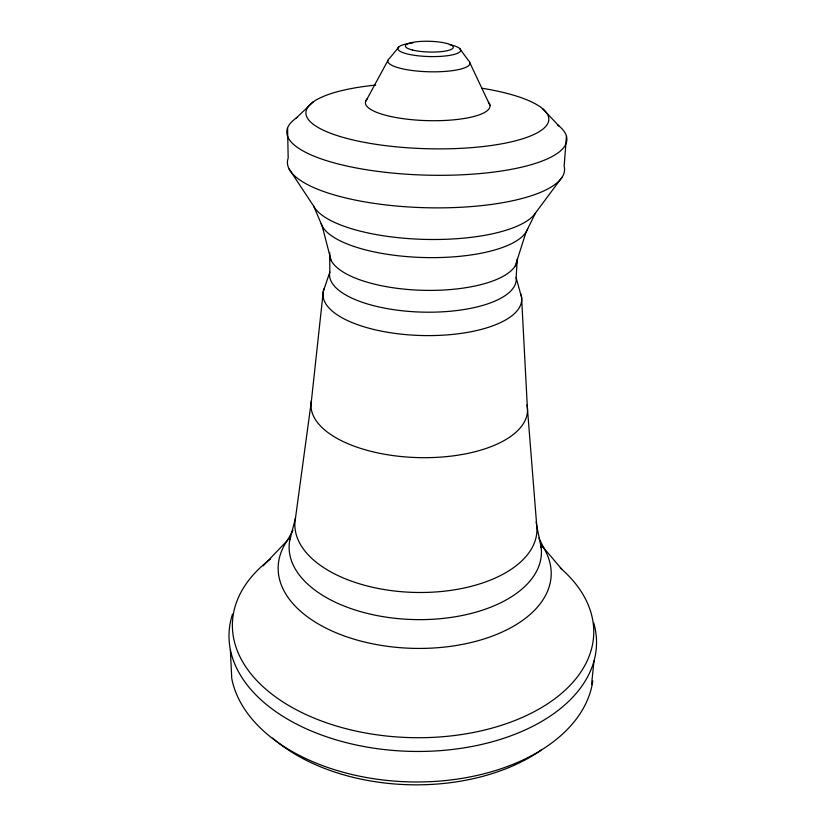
<?xml version="1.0" encoding="UTF-8"?>
<svg xmlns="http://www.w3.org/2000/svg" width="826" height="826" viewBox="0 0 826 826"><rect width="100%" height="100%" fill="white"/><g stroke="black" fill="none" stroke-linecap="round" stroke-linejoin="round"><path stroke-width="1.24" d="M541.175 547.772L536.735 525.666L527.349 407.414L521.588 297.37L516.126 277.701L517.252 259.416M566.44 136.145L564.148 166.181A138.623 41.806 1.6 0 1 424.099 207.677A138.623 41.806 1.6 0 1 288.181 158.034L287.572 127.947M591.53 684.578L594.018 660.903M289.792 540.018L295.46 518.253L311.402 400.868L323.286 291.423L329.832 272.136L329.708 252.601M515.3 265.838L526.048 232.137L535.651 212.747L562.165 177.115M365.505 101.815L387.817 60.67M292.91 530.478L287.303 540.534L263.164 565.882M399.175 46.597L389.624 58.254A41.114 9.633 1.6 0 0 428.405 71.759A41.114 9.633 1.6 0 0 468.435 60.546L459.514 48.352M295.904 118.304L313.333 101.835M542.455 108.547L559.016 126.027M542.207 546.172L562.031 569.475M289.162 169.051L313.673 206.159L322.192 226.076L331.05 260.335M538.934 538.056L544.004 548.443M469.984 63.065L489.983 105.46M230.351 649.556L231.755 678.528A181.606 114.246 1.6 0 0 414.858 781.974A181.606 114.246 1.6 0 0 592.8 681.006M449.396 44.532A31.419 7.104 1.6 0 1 450.986 55.146A31.419 7.104 1.6 0 1 404.317 53.112A31.419 7.104 1.6 0 1 412.969 42.931M560.235 567.885A180.729 109.073 1.6 0 1 531.583 713.034A180.729 109.073 1.6 0 1 288.739 705.528A180.729 109.073 1.6 0 1 270.598 558.944M481.775 88.196A121.494 32.689 1.6 0 1 521.309 139.191A121.494 32.689 1.6 0 1 331.577 133.647A121.494 32.689 1.6 0 1 375.706 85.088M542.796 546.482A136.579 77.51 1.6 0 1 411.823 648.317A136.579 77.51 1.6 0 1 288.656 538.645M557.374 124.736A140.09 39.462 1.6 0 1 425.018 175.102A140.09 39.462 1.6 0 1 297.649 117.116M593.78 622.99A183.816 112.191 1.6 0 1 410.667 751.371A183.816 112.191 1.6 0 1 232.529 614.131M540.607 544.148A126.182 69.89 1.6 0 1 412.659 619.531A126.182 69.89 1.6 0 1 290.638 536.446M536.146 522.042A121.081 65.295 1.6 0 1 416.81 592.469A121.081 65.295 1.6 0 1 295.46 518.253M526.957 405.06A108.299 49.932 1.6 0 1 419.825 457.645A108.299 49.932 1.6 0 1 311.402 400.868M520.793 294.015A99.409 38.605 1.6 0 1 420.733 335.49A99.409 38.605 1.6 0 1 324.36 288.129M488.455 102.248A62.322 16.324 1.6 0 1 426.928 120.617A62.322 16.324 1.6 0 1 367.333 98.707M516.126 277.701A93.369 35.053 1.6 0 1 421.415 312.094A93.369 35.053 1.6 0 1 329.832 272.136M517.489 259.199A94.071 34.031 1.6 0 1 425.122 290.36A94.071 34.031 1.6 0 1 329.564 255.833M527.69 228.719A103.942 35.26 1.6 0 1 424.605 257.547A103.942 35.26 1.6 0 1 321.18 223.743M535.651 212.747A113.059 36.86 1.6 0 1 423.335 239.354A113.059 36.86 1.6 0 1 313.673 206.159M541.546 749.905A173.398 109.961 1.6 0 1 272.673 738.134M412.463 50.025A23.944 5.369 1.6 0 0 452.462 48.641A23.944 5.369 1.6 0 0 423.046 41.31A23.944 5.369 1.6 0 0 412.463 50.025"/></g></svg>
